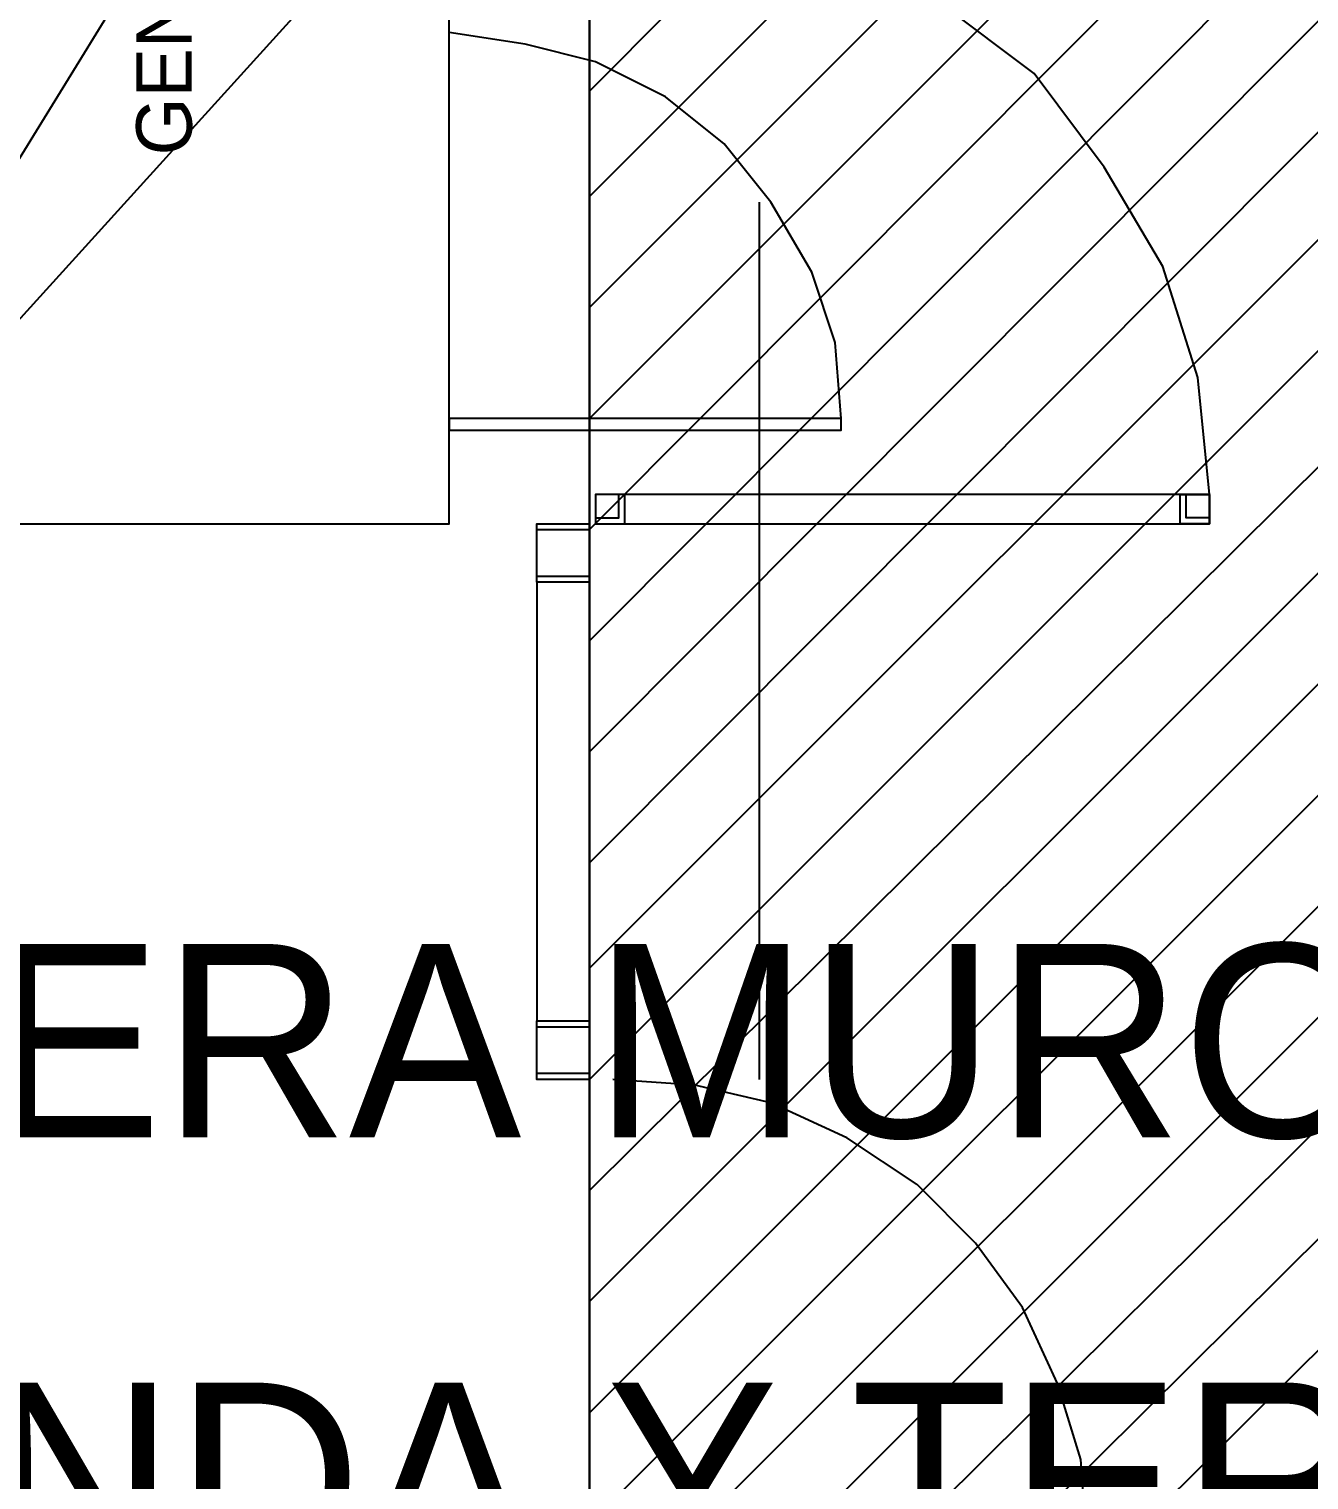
# Model space of a CAD drawing. Header units: metres. Extents: x 1 to 213, y 1 to 147.
# Drawn here: x 69.711 to 72.027, y 95.975 to 98.601 of the extents above; entities that cross this region are included whole.
import ezdxf

# ---------------------------------------------------------------- set-up
doc = ezdxf.new("R2010")
doc.units = ezdxf.units.M
for name, color, linetype in [('00-BASE-ARQUITECTURA', 8, 'Continuous'), ('00-BASE-TEXTO', 8, 'Continuous'), ('PJ-ZONAS-TIPOLOGIA', 30, 'Continuous')]:
    doc.layers.add(name, color=color, linetype=linetype)

msp = doc.modelspace()

# ---------------------------------------------------------------- linework, layer by layer
at = {"layer": '00-BASE-ARQUITECTURA'}
for points in [[(70.7249, 98.4884), (73.159, 100.9332)], [(70.7249, 98.2979), (73.3601, 100.9332)], [(70.7249, 98.0969), (73.5612, 100.9332)], [(70.7249, 97.8958), (73.7623, 100.9332)], [(70.7249, 97.6947), (73.9528, 100.9332)], [(70.7249, 97.4936), (73.9528, 100.7321)], [(70.7249, 97.2925), (73.9528, 100.531)], [(70.7249, 97.0915), (73.9528, 100.3299)], [(69.1268, 97.4513), (71.5927, 100.1712)], [(67.5287, 100.0442), (67.5287, 94.8478), (70.7249, 100.0442), (67.5287, 100.0442)], [(67.5287, 94.8478), (70.7249, 100.0442), (70.7249, 94.8478), (67.5287, 94.8478)], [(70.7249, 100.0442), (70.7249, 94.8478)], [(71.8467, 97.7582), (71.8255, 97.9699), (71.762, 98.171), (71.6562, 98.3509), (71.5292, 98.5202), (71.3599, 98.6472), (71.1694, 98.7424), (70.9683, 98.8059), (70.7672, 98.8271), (70.9683, 98.8483), (71.1694, 98.9012), (71.3599, 98.9964), (71.5292, 99.134), (71.6562, 99.2928), (71.762, 99.4727), (71.8255, 99.6738), (71.8467, 99.8854)], [(71.1799, 97.8958), (71.1694, 98.0334), (71.127, 98.1604), (71.0529, 98.2874), (70.9683, 98.3932), (70.8624, 98.4779), (70.7354, 98.5414), (70.6084, 98.5731), (70.4709, 98.5943)], [(70.7249, 96.9009), (72.2171, 98.3932)], [(71.0318, 98.2874), (71.0318, 96.6999)], [(70.7249, 96.6999), (72.2171, 98.1921)], [(70.7249, 96.4988), (72.2277, 97.991)], [(70.7249, 96.2977), (72.2277, 97.8005)], [(70.6296, 97.5995), (70.6296, 96.8057)], [(70.7249, 96.0966), (72.2277, 97.5995)], [(70.7249, 97.5995), (70.7249, 96.6999)], [(70.7249, 95.8955), (72.2277, 97.3984)], [(70.7249, 95.6944), (72.2277, 97.1973)], [(70.7249, 95.4934), (72.2277, 96.9962)], [(70.7249, 95.3029), (72.2277, 96.7951)], [(71.6244, 95.8638), (71.6139, 96.012), (71.5715, 96.1495), (71.508, 96.2871), (71.4234, 96.4035), (71.3175, 96.5094), (71.1905, 96.594), (71.0529, 96.6575), (70.9154, 96.6893), (70.7672, 96.6999)], [(70.7249, 95.1018), (72.2277, 96.594)], [(70.7249, 94.9007), (72.2277, 96.3929)], [(69.8782, 93.8424), (72.2277, 96.1919)]]:
    msp.add_lwpolyline(points, dxfattribs=at)
for points in [[(70.7249, 100.0442), (67.5287, 100.0442), (67.5287, 94.8478), (70.7249, 94.8478)], [(70.4709, 99.949), (69.4972, 99.949), (69.4972, 97.7053), (70.4709, 97.7053)], [(70.4709, 97.8958), (70.4709, 97.8746), (71.1799, 97.8746), (71.1799, 97.8958)], [(71.8467, 97.7582), (70.7354, 97.7582), (70.7354, 97.7053), (71.8467, 97.7053)], [(70.7354, 97.7053), (70.7884, 97.7053), (70.7884, 97.7582), (70.7354, 97.7582)], [(70.7354, 97.7159), (70.7778, 97.7159), (70.7778, 97.7582), (70.7354, 97.7582)], [(71.8467, 97.7053), (71.7938, 97.7053), (71.7938, 97.7582), (71.8467, 97.7582)], [(71.8467, 97.7159), (71.8044, 97.7159), (71.8044, 97.7582), (71.8467, 97.7582)], [(70.7249, 97.5995), (70.6296, 97.5995), (70.6296, 97.7053), (70.7249, 97.7053)], [(70.7249, 97.61), (70.6296, 97.61), (70.6296, 97.6947), (70.7249, 97.6947)], [(70.7249, 96.6999), (70.6296, 96.6999), (70.6296, 96.8057), (70.7249, 96.8057)], [(70.7249, 96.7104), (70.6296, 96.7104), (70.6296, 96.7951), (70.7249, 96.7951)]]:
    msp.add_lwpolyline(points, close=True, dxfattribs=at)

# ---------------------------------------------------------------- texts
at = {"layer": '00-BASE-TEXTO'}
msp.add_text('GENERADOR', height=0.10059, rotation=90, dxfattribs=at).set_placement((70.0052, 98.372))
at = {"layer": 'PJ-ZONAS-TIPOLOGIA'}
for s, p in [('T-2 JARDINERA MURO TIENDA - TIENDA Y TERRAZA (tipología 3)', (67.1169, 96.5949)), ('T-1 JARDÍN TIENDA PONIENTE / NORTE - TIENDA Y TERRAZA (tipología 3)', (59.5733, 95.8012))]:
    msp.add_text(s, height=0.35, dxfattribs=at).set_placement(p)

doc.saveas('drawing.dxf')
